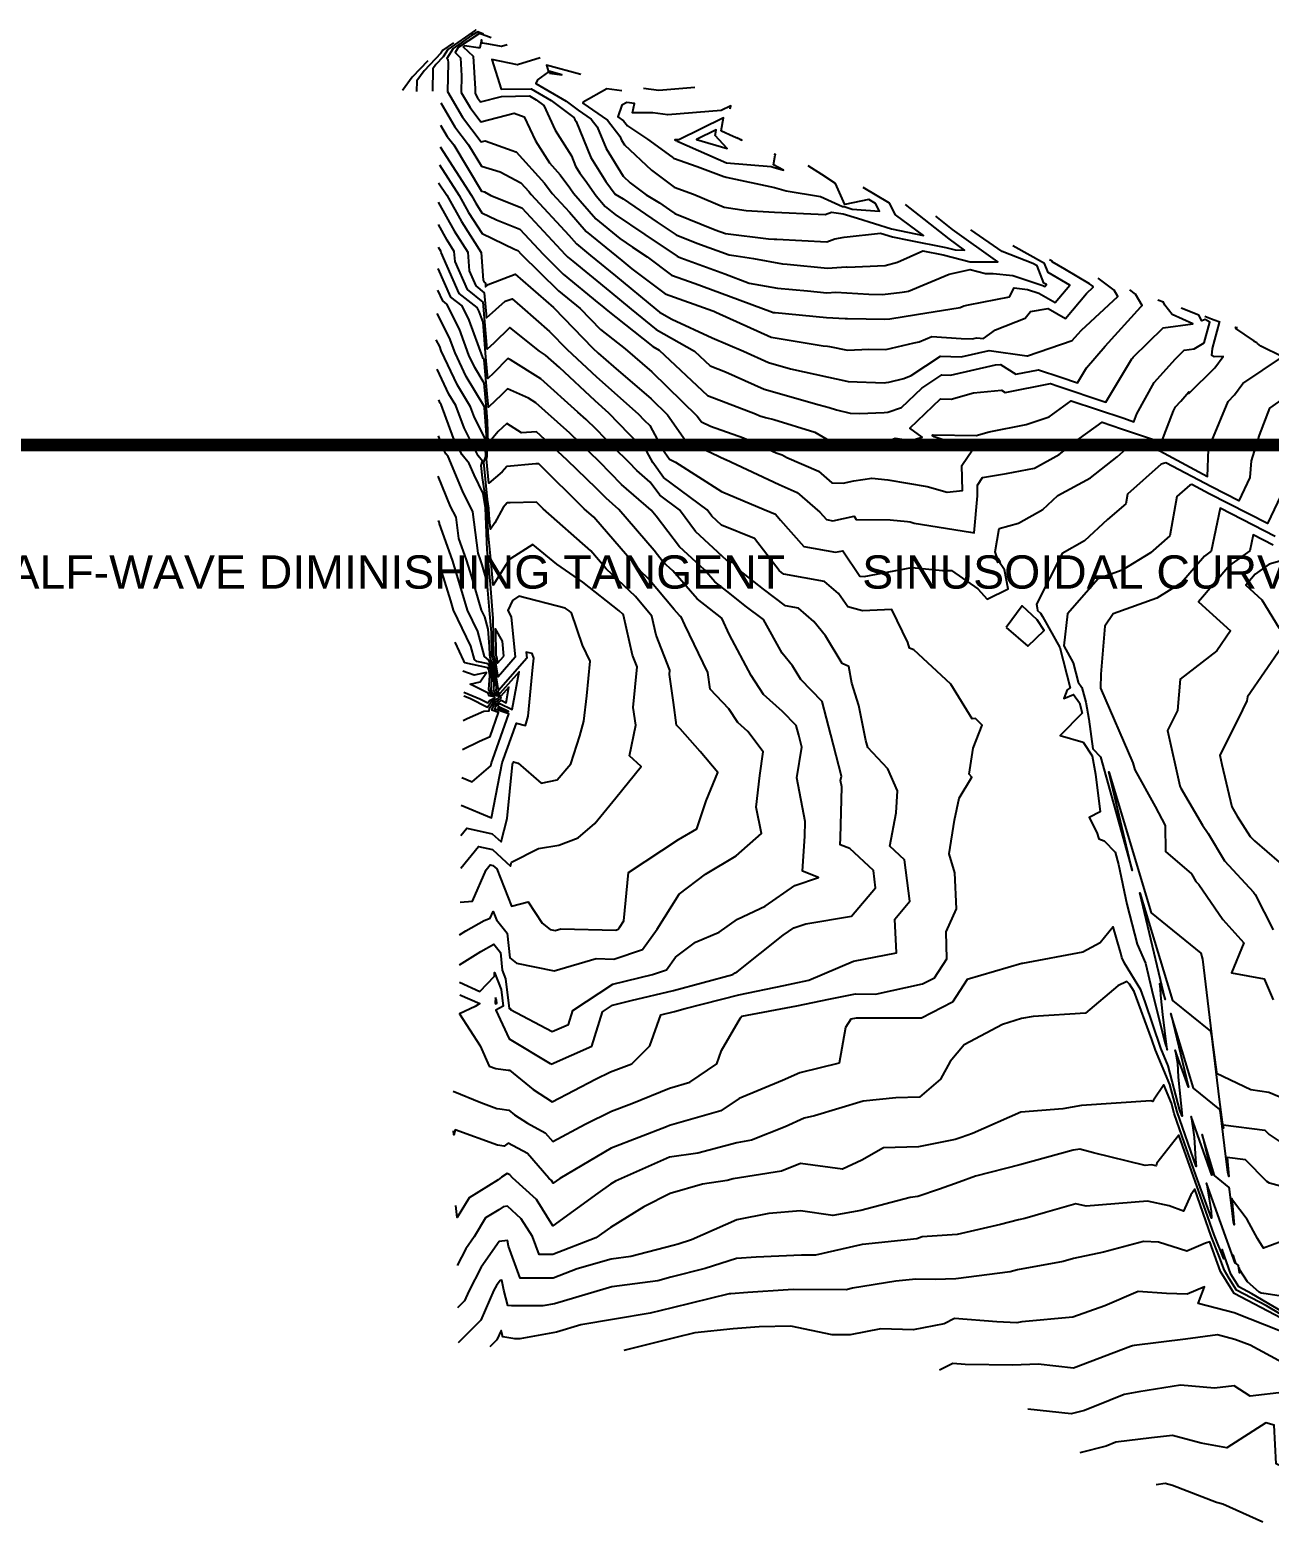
# Model space of a CAD drawing. Header units: feet. Extents: x 1000000 to 1065123, y 992134 to 1008392.
# Drawn here: x 1061783 to 1063274, y 996080 to 997889 of the extents above; entities that cross this region are included whole.
import ezdxf

# ---------------------------------------------------------------- set-up
doc = ezdxf.new("R2010")
doc.units = ezdxf.units.FT
doc.header["$LTSCALE"] = 40
doc.header["$MEASUREMENT"] = 0
doc.layers.add('C-TOPO', color=243, linetype='Continuous')
doc.styles.get("Standard").update_dxf_attribs({"font": 'arial.ttf'})

msp = doc.modelspace()

# ---------------------------------------------------------------- linework, layer by layer
at = {"const_width": 15}
msp.add_lwpolyline([(1063606.4, 997276.8), (1063606.4, 997389.9), (1056903.7, 997389.9), (1056903.7, 997276.8)], dxfattribs=at)
at = {"layer": 'C-TOPO', "color": 243, "linetype": 'Continuous', "lineweight": -3}
for points, elevation in [([(1062319.4, 997888.7), (1062319.1, 997888.8), (1062318.7, 997888.6), (1062285.5, 997865.6), (1062279.7, 997856.6), (1062270.9, 997847.4), (1062267.2, 997842.2), (1062266.9, 997815.3)], 840), ([(1062328.5, 997884), (1062321.3, 997886.8), (1062314, 997882.1), (1062291.7, 997866.6), (1062284.1, 997854.8), (1062285.4, 997853.6), (1062285.7, 997849.3), (1062284.8, 997814.9), (1062302.9, 997784.2), (1062325.7, 997754.6), (1062330.4, 997755.8), (1062363, 997743.8), (1062367.2, 997742.5), (1062367.6, 997742.3), (1062401.7, 997704.8), (1062410.8, 997692.3), (1062431.7, 997669.8), (1062451.8, 997646.6), (1062488.5, 997616.9), (1062494.6, 997611.8), (1062506.7, 997601.8), (1062546.8, 997571.8), (1062604.1, 997551.3), (1062605.5, 997550.6), (1062607.9, 997549.6), (1062674.4, 997519.7), (1062736.8, 997509.1), (1062742.3, 997508.5), (1062744.4, 997508.4), (1062766.4, 997504), (1062791.7, 997505.1), (1062812.3, 997504.6), (1062846.6, 997512.6), (1062852.5, 997514), (1062867.6, 997520.2), (1062903.1, 997518), (1062916.1, 997517.5), (1062921.8, 997518.8), (1062929.7, 997517.7), (1062944.1, 997528.4), (1062980.1, 997542.2), (1062986.3, 997550.4), (1063007.8, 997554.1), (1063028.5, 997542), (1063053.9, 997572.2), (1063061.9, 997579.6), (1063061.3, 997580.7), (1063057.5, 997583.6), (1063027.6, 997601.3), (1063012.6, 997610.1), (1063012.3, 997610.9), (1063009.2, 997612.6)], 840.5), ([(1062337.6, 997879.4), (1062323.6, 997884.8), (1062309.3, 997875.5), (1062297.9, 997867.7), (1062294.1, 997861.7), (1062300.6, 997855.5), (1062302, 997833.7), (1062301.5, 997813.7), (1062312.1, 997795.8), (1062325.3, 997778.6), (1062365.1, 997788.9), (1062377.4, 997784.3), (1062390.8, 997755.5), (1062407.6, 997729.1), (1062420.5, 997714.9), (1062432, 997698.9), (1062436.4, 997692.7), (1062463.3, 997661.7), (1062492.3, 997638.2), (1062507.5, 997627.8), (1062525.2, 997616), (1062554.4, 997594.2), (1062583, 997583.9), (1062612.1, 997573.2), (1062676.2, 997549.4), (1062676.3, 997549.3), (1062679.3, 997549.1), (1062740.9, 997543.1), (1062763.4, 997542), (1062766.2, 997541.8), (1062766.4, 997541.8), (1062811, 997541), (1062817.3, 997541.7), (1062849.2, 997546.8), (1062901.6, 997555.3), (1062906, 997557.1), (1062912, 997558.4), (1062961.1, 997568.2), (1062966.9, 997578.7), (1062982.9, 997577), (1062996.6, 997572.6), (1063016, 997561.2), (1063033.6, 997582.1), (1063007.6, 997597.2), (1063003.3, 997608.2), (1062965, 997629.3)], 841), ([(1062356.8, 997871), (1062350.1, 997868.9), (1062339.1, 997871.2), (1062332.3, 997872.3), (1062326.9, 997873.2), (1062326, 997877), (1062323.8, 997867.4), (1062323.9, 997867.4), (1062323.8, 997867.3), (1062321.8, 997867.5), (1062305.6, 997869.7), (1062304.6, 997869), (1062304.2, 997868.8), (1062304, 997868.6), (1062315.8, 997857.4), (1062318.4, 997818), (1062318.3, 997812.4), (1062321.2, 997807.5), (1062324.9, 997802.6), (1062350.1, 997809.1), (1062383.5, 997809.7), (1062391.5, 997805), (1062400.7, 997798.2), (1062414.5, 997768.4), (1062434, 997737.7), (1062439.1, 997725.2), (1062444.4, 997716.7), (1062450.7, 997708.3), (1062463.8, 997689.5), (1062474.8, 997676.8), (1062486.7, 997667.2), (1062522.4, 997642.8), (1062561.4, 997616.8), (1062562.8, 997616.2), (1062565.8, 997615.1), (1062618.8, 997595.5), (1062648.1, 997584.6), (1062682.1, 997578.6), (1062718.3, 997575.3), (1062741.5, 997573), (1062752.1, 997573.7), (1062765.4, 997572.9), (1062791.7, 997571.1), (1062808.3, 997570.8), (1062832.1, 997573.5), (1062834.9, 997574), (1062839.6, 997574.7), (1062888.7, 997595.1), (1062914, 997600.8), (1062932.3, 997596.1), (1062941.4, 997596), (1062965, 997593.5), (1063001.4, 997581.7), (1063003.5, 997580.5), (1063005.5, 997582.8), (1063002.6, 997584.4), (1062994.3, 997605.4), (1062989.3, 997608.2), (1062952.2, 997622.5), (1062914.7, 997648.6)], 841.5), ([(1062292.4, 997873.6), (1062279.2, 997864.5), (1062277, 997861.1), (1062256.8, 997839.7), (1062248, 997827.7), (1062247.8, 997815.1)], 839.5), ([(1062261.4, 997851.9), (1062242.6, 997832.1), (1062230.8, 997816)], 839), ([(1062396.3, 997855.3), (1062369.4, 997846.9), (1062338.3, 997853.3), (1062349.6, 997817.7), (1062385.5, 997818.3), (1062409.7, 997804.1), (1062437.1, 997783.6), (1062438.2, 997781.2), (1062439.8, 997778.7), (1062457.5, 997735.7), (1062475.4, 997706.6), (1062486.9, 997691.3), (1062496.3, 997685.7), (1062537.2, 997657.8), (1062560.1, 997642.6), (1062584.9, 997632.4), (1062623.8, 997618.4), (1062632.1, 997617.4), (1062653, 997614), (1062687.9, 997607.8), (1062693.8, 997607.2), (1062742.2, 997602.4), (1062764.5, 997603.9), (1062764.7, 997603.9), (1062766.3, 997603.8), (1062811.4, 997605.6), (1062826.5, 997609.6), (1062856.7, 997623.5), (1062881.5, 997618.5), (1062914, 997610.2), (1062946.9, 997610), (1062892.6, 997649), (1062872.5, 997664.9)], 842), ([(1062445.4, 997835.5), (1062404.2, 997846.7), (1062406.6, 997838.6), (1062393.3, 997829.1), (1062391.4, 997824.6), (1062427.8, 997803.2), (1062442.4, 997792.3), (1062458, 997781.5), (1062465.1, 997772.3), (1062475.9, 997746.2), (1062496.3, 997713), (1062504.6, 997705.2), (1062524.1, 997690.5), (1062540.1, 997681), (1062552.1, 997672.8), (1062558.7, 997668.3), (1062607.1, 997648.6), (1062619.6, 997644.1), (1062671, 997637.9), (1062678, 997637.5), (1062681.1, 997637.3), (1062741.3, 997634.1), (1062750.8, 997637.7), (1062762.3, 997639.9), (1062806.1, 997644.6), (1062820.2, 997640.1), (1062840.1, 997636.1), (1062884.5, 997627.2), (1062895.7, 997624.4), (1062907, 997624.3), (1062888.4, 997637.7), (1062836, 997679.2)], 842.5), ([(1062494.7, 997815.8), (1062476.5, 997818.2), (1062448.2, 997802.1), (1062447.8, 997801), (1062477.4, 997780.6), (1062492.3, 997761.4), (1062494.3, 997756.6), (1062498, 997750.7), (1062530.3, 997720.3), (1062557.6, 997699.7), (1062581, 997691.3), (1062618, 997675.7), (1062644.2, 997671.7), (1062678.5, 997669.8), (1062730.9, 997667.5), (1062739.4, 997667), (1062746.9, 997670), (1062760.9, 997668), (1062778.1, 997662.7), (1062819.3, 997649.6), (1062857.8, 997641.9), (1062824.1, 997666.7), (1062816.6, 997680.7), (1062784.9, 997699.3)], 843), ([(1062520.9, 997819.1), (1062539.1, 997816.7), (1062582.4, 997820.2)], 843), ([(1062276.8, 997801.3), (1062293.8, 997772.6), (1062310.3, 997751), (1062325.9, 997725.3), (1062348.4, 997718.3), (1062373.4, 997705.1), (1062382.9, 997694.7), (1062385.5, 997691.2), (1062431.1, 997642.2), (1062440.3, 997631.6), (1062457.1, 997617.9), (1062487.3, 997593.1), (1062535.7, 997553), (1062539.9, 997549.7), (1062555, 997541.1), (1062603.5, 997518.8), (1062641.2, 997502.5), (1062671, 997489), (1062697.8, 997481.4), (1062743.3, 997471.4), (1062762, 997467.3), (1062767, 997466.2), (1062810.7, 997464.7), (1062812.6, 997464.8), (1062816, 997465.3), (1062833.9, 997469.7), (1062843, 997473.4), (1062878.1, 997496.6), (1062903, 997495.7), (1062936.5, 997503.3), (1062981.8, 997497.1), (1062982, 997497), (1062982.1, 997497), (1062982.6, 997496.9), (1063036.7, 997515.6), (1063043.3, 997523.3), (1063047.6, 997528), (1063091.3, 997568.6), (1063086.9, 997576), (1063067.9, 997590.5)], 840), ([(1062625.2, 997794.1), (1062625.9, 997797.6), (1062614.1, 997791.9), (1062550.2, 997786.8), (1062532.1, 997789.1), (1062507.4, 997789.2), (1062510, 997800.7), (1062500.6, 997801.9), (1062494.6, 997798.5), (1062489.9, 997784.5), (1062496.8, 997779.7), (1062501.5, 997773.6), (1062525.5, 997757.6), (1062554.9, 997736.5), (1062556, 997735.4), (1062556.7, 997734.9), (1062585.4, 997724.7), (1062617.3, 997712.9), (1062618.9, 997712.2), (1062620.3, 997712), (1062678.4, 997699.6), (1062692.4, 997695.5), (1062733.7, 997688.8), (1062760.4, 997676.7), (1062762.1, 997676.5), (1062771.8, 997673.5), (1062804.8, 997671.1), (1062799.9, 997680.4), (1062791.8, 997685.1), (1062763.1, 997679.2), (1062751.7, 997704.4), (1062735.5, 997715.1), (1062718.9, 997725.7)], 843.5), ([(1062276.6, 997774.6), (1062284.7, 997760.9), (1062292.5, 997750.7), (1062326.1, 997695.2), (1062329.5, 997694.1), (1062337.3, 997690), (1062374.3, 997675), (1062426.5, 997618.9), (1062429.8, 997615.7), (1062435.6, 997610.9), (1062480.1, 997574.3), (1062505.9, 997553), (1062535.9, 997528.9), (1062582.2, 997502.7), (1062601, 997485.1), (1062619.6, 997478), (1062665.8, 997457), (1062732.2, 997438.1), (1062744.2, 997435.1), (1062753.1, 997432), (1062769.4, 997428.3), (1062780.7, 997427.9), (1062810.3, 997428.8), (1062814.6, 997429.5), (1062831.1, 997434.8), (1062855.8, 997458.3), (1062879.9, 997474.2), (1062890, 997473.9), (1062944.4, 997486.3), (1062950.3, 997486.8), (1062968.9, 997475), (1062996.2, 997480.4), (1063022.9, 997471.3), (1063043, 997464.6), (1063053.9, 997482.8), (1063076.1, 997508.7), (1063119, 997555.9), (1063120.7, 997557.6), (1063112.6, 997571.3), (1063106, 997576.3)], 839.5), ([(1062633, 997759.7), (1062639.2, 997756.3), (1062628.8, 997760.9), (1062614.5, 997767.1), (1062614.2, 997767.5), (1062617, 997783.2), (1062563.4, 997757), (1062561.2, 997756.9), (1062560.6, 997757), (1062558.7, 997757), (1062560.3, 997755.9), (1062561.4, 997755.1), (1062563.5, 997754.3), (1062620.7, 997729.2), (1062674.2, 997724.6), (1062676.9, 997724), (1062689.2, 997720.4), (1062677.4, 997726.6), (1062679.3, 997738.2), (1062679.5, 997739), (1062677.9, 997739.7)], 844), ([(1062276.3, 997748.4), (1062313.9, 997689.9), (1062319.1, 997680.7), (1062326.5, 997669.1), (1062344.1, 997660.8), (1062372, 997649.4), (1062400.2, 997619.2), (1062424.1, 997595.4), (1062467.2, 997560.1), (1062472.8, 997555.6), (1062476, 997552.9), (1062532, 997508.1), (1062539.8, 997503.7), (1062598, 997449.5), (1062655.7, 997427.3), (1062660.6, 997425), (1062667.7, 997423), (1062677.8, 997420.5), (1062726.9, 997405.4), (1062746, 997394.2), (1062755.8, 997389.3), (1062771.4, 997388.8), (1062788.5, 997390.9), (1062806.9, 997391.3), (1062823.6, 997398), (1062842.4, 997395.4), (1062856.1, 997399.4), (1062841.3, 997410.1), (1062878.2, 997445.2), (1062890.8, 997445), (1062917.7, 997452.5), (1062951.6, 997455.7), (1062955.9, 997453), (1063010.3, 997463.8), (1063019.5, 997460.7), (1063077, 997441.4), (1063108.4, 997493.5), (1063109, 997494.2), (1063110.1, 997495.5), (1063146, 997530.9), (1063181.7, 997535.6), (1063157, 997546.9), (1063148, 997558), (1063146.3, 997561.5), (1063139.5, 997564.1)], 839), ([(1062275.3, 997726.8), (1062298.9, 997690), (1062310.4, 997669.6), (1062326.8, 997644), (1062365.8, 997625.4), (1062369.8, 997623.8), (1062373.8, 997619.5), (1062418.5, 997575.2), (1062444.5, 997553.9), (1062469, 997528.7), (1062498.6, 997505.3), (1062530.7, 997477.9), (1062585.5, 997424.6), (1062590.4, 997417.6), (1062601.3, 997412.5), (1062641.1, 997398.4), (1062680.3, 997380.4), (1062687.7, 997378.1), (1062693.4, 997374.8), (1062731.4, 997358.4), (1062747.5, 997344.4), (1062761, 997343.8), (1062773.9, 997346.8), (1062795.4, 997349.8), (1062814.8, 997348.1), (1062862, 997340.1), (1062886.3, 997333.2), (1062904.5, 997335.1), (1062903.8, 997365.2), (1062916.8, 997384), (1062870.3, 997399.6), (1062868.2, 997401.1), (1062869.2, 997402), (1062921.1, 997401.2), (1062936.6, 997405.5), (1062981.3, 997414.3), (1063008.8, 997423.6), (1063035.3, 997442.9), (1063098.6, 997421.9), (1063110.7, 997417.7), (1063114.5, 997427.4), (1063135.1, 997465.1), (1063160.9, 997493.5), (1063171.2, 997503.7), (1063183.5, 997505.3), (1063195.2, 997512.7), (1063202.1, 997537.5), (1063196.7, 997540.7), (1063192.5, 997539), (1063189.1, 997546), (1063167.8, 997554.2)], 838.5), ([(1062274.3, 997705.2), (1062284, 997690.1), (1062301.7, 997658.5), (1062325.6, 997621.2), (1062328, 997588.2), (1062329.1, 997585.6), (1062330.6, 997584.5), (1062330.9, 997580.1), (1062334.1, 997583), (1062366.4, 997595.1), (1062412.7, 997555), (1062412.8, 997554.9), (1062459.8, 997506.3), (1062466.2, 997500.4), (1062484.6, 997484.1), (1062530.1, 997445.2), (1062549.7, 997426.2), (1062571.3, 997395.1), (1062619.6, 997372.5), (1062619.7, 997372.4), (1062619.9, 997372.3), (1062683.9, 997342.2), (1062705.6, 997332.9), (1062733.1, 997309), (1062741.1, 997300.1), (1062748.6, 997298.7), (1062774.4, 997304.1), (1062776.8, 997300.4), (1062817.5, 997299.7), (1062838.6, 997297.9), (1062841.8, 997297.3), (1062846.5, 997296), (1062914.4, 997285.1), (1062918.7, 997284), (1062922.8, 997328.7), (1062922.5, 997341.7), (1062928.8, 997350.9), (1062957.7, 997355.4), (1062991.3, 997362.1), (1063020.8, 997378.3), (1063045.5, 997397.6), (1063072.5, 997417.2), (1063095.9, 997409.4), (1063143.9, 997393.2), (1063158.6, 997431.1), (1063161, 997435.6), (1063167.4, 997442.5), (1063176.8, 997453.9), (1063177, 997451.6), (1063208.2, 997482.7), (1063218.1, 997496.4), (1063207.3, 997495.9), (1063204.4, 997497.3), (1063205.3, 997505.7), (1063213.9, 997537.1), (1063214, 997537.5), (1063207.3, 997540), (1063204.3, 997541.1), (1063196.1, 997544.3)], 838), ([(1062273.7, 997681.9), (1062293.1, 997647.4), (1062309.4, 997621.8), (1062311, 997599.2), (1062319.1, 997581.2), (1062329.3, 997573), (1062331.9, 997542.6), (1062354.3, 997562.6), (1062362.8, 997565.8), (1062375, 997555.2), (1062407.9, 997526.5), (1062429, 997504.7), (1062464.4, 997471.7), (1062514.2, 997427.5), (1062521.8, 997419.7), (1062528.3, 997413.2), (1062543.6, 997385), (1062552.2, 997372.7), (1062559.3, 997369.3), (1062614.6, 997333.9), (1062666.1, 997312.3), (1062679.8, 997306.7), (1062685.5, 997299.3), (1062713.7, 997267.6), (1062751.7, 997260.9), (1062760.6, 997262.7), (1062781.2, 997231.9), (1062786.2, 997231.8), (1062843.6, 997242.6), (1062880.7, 997239.1), (1062891.2, 997239.1), (1062923.1, 997216.9), (1062934.1, 997204.3), (1062959.7, 997216.8), (1062955.3, 997239.6), (1062947.3, 997251), (1062944, 997261.4), (1062948.7, 997289.3), (1062972, 997295.7), (1063001.2, 997312.3), (1063019.2, 997328.9), (1063058.5, 997350.5), (1063090.5, 997375.5), (1063108.6, 997391.8), (1063111.4, 997392.5), (1063142, 997382.9), (1063199.4, 997351.9), (1063200.7, 997384.8), (1063204.5, 997395), (1063224.2, 997442.3), (1063232, 997450.1), (1063241.8, 997463.8), (1063289.5, 997495.9), (1063263.5, 997508.5), (1063259.3, 997511.9), (1063258.8, 997512.5), (1063255.5, 997514.4), (1063254.6, 997515.5), (1063233.5, 997530.1), (1063233.6, 997530.6), (1063233, 997531.6), (1063235.5, 997531.1)], 837.5), ([(1062291.9, 996612.7), (1062325.2, 996599.1), (1062344.2, 996591.9), (1062348, 996591.5), (1062358.7, 996590), (1062365.6, 996584.3), (1062381.3, 996574.2), (1062402.4, 996562.8), (1062411.7, 996552.3), (1062450.5, 996572.9), (1062482.2, 996588.8), (1062506.8, 996598), (1062552.1, 996616.5), (1062576.5, 996623.6), (1062609, 996645.5), (1062614.8, 996661.8), (1062637.6, 996700.9), (1062639.2, 996703), (1062705.1, 996715.3), (1062743.8, 996723.5), (1062775.7, 996729.7), (1062799.9, 996729.6), (1062856.3, 996741.7), (1062871, 996749.2), (1062885.6, 996771.9), (1062884.9, 996804.5), (1062897.3, 996831.9), (1062895.4, 996875.2), (1062888.4, 996898.1), (1062894.8, 996938.8), (1062900.6, 996965.3), (1062916, 996990.2), (1062912.6, 996994.1), (1062917.6, 997025.2), (1062928.4, 997052.8), (1062920.4, 997061.1), (1062916.2, 997060.5), (1062890.4, 997102.3), (1062846.2, 997143.5), (1062840.8, 997145.6), (1062838.9, 997152.3), (1062819.4, 997192), (1062784.2, 997190.4), (1062766.6, 997195.1), (1062755.3, 997211.2), (1062738.5, 997225.7), (1062689.5, 997234.5), (1062686.9, 997236.4), (1062684, 997238.7), (1062654.4, 997277.3), (1062614.5, 997293.6), (1062603.1, 997304.1), (1062597.2, 997312), (1062545, 997350.9), (1062532, 997368.8), (1062524.8, 997382.1), (1062503.7, 997403), (1062479.1, 997428.3), (1062462.6, 997443), (1062419.7, 997483.1), (1062402.9, 997498), (1062395.8, 997502.5), (1062359.9, 997531.2), (1062340.8, 997512.3), (1062332.8, 997505.1), (1062328.1, 997561.6), (1062309.1, 997576.7), (1062294.1, 997610.3), (1062293.2, 997622.5), (1062284.4, 997636.3), (1062274, 997654.9)], 837), ([(1062299.8, 996728.6), (1062323.7, 996718), (1062318.2, 996714.6), (1062299.4, 996705.6), (1062324.2, 996667.2), (1062335.3, 996643), (1062343.3, 996640), (1062358.1, 996638.1), (1062359.4, 996637.9), (1062388, 996614.7), (1062410.8, 996599.9), (1062463, 996627.1), (1062481.1, 996636.2), (1062506.8, 996645.8), (1062528.3, 996667.2), (1062541.8, 996704.7), (1062558.2, 996708.6), (1062570.8, 996712), (1062635.5, 996728.6), (1062689.8, 996740), (1062700.9, 996742.1), (1062719.7, 996746.1), (1062773.4, 996768.9), (1062825.1, 996779), (1062823.1, 996819.6), (1062841.3, 996841.1), (1062834.9, 996890.8), (1062817.1, 996907.4), (1062824.8, 996947.3), (1062826.4, 996973.9), (1062814.8, 997000.4), (1062790.5, 997026.2), (1062788.2, 997034.3), (1062779.9, 997076.4), (1062771.4, 997103.5), (1062767.8, 997123.4), (1062759.7, 997127), (1062739.8, 997160.3), (1062725.6, 997177.5), (1062707.1, 997193.6), (1062691.8, 997196.3), (1062665, 997216.4), (1062634.9, 997240.2), (1062629, 997247.9), (1062621.1, 997251.1), (1062583.5, 997285.7), (1062564, 997311.7), (1062540.4, 997329.3), (1062528.7, 997345.3), (1062512.8, 997359.2), (1062503.1, 997369.1), (1062485.7, 997386.4), (1062463.7, 997409), (1062451.8, 997420.4), (1062441.9, 997429.3), (1062397.1, 997469.3), (1062360.6, 997492.4), (1062357.7, 997493.7), (1062340.3, 997476.3), (1062333.5, 997469.9), (1062331.2, 997495.5), (1062327.8, 997537.5), (1062323.1, 997550.5), (1062320.8, 997555), (1062299.1, 997572.2), (1062277.2, 997621.3), (1062277, 997623.1), (1062275.7, 997625.1), (1062274.2, 997627.9)], 836.5), ([(1062299.6, 996743.7), (1062324.1, 996732.8), (1062341.4, 996751), (1062341.6, 996755.3), (1062349.4, 996734.9), (1062351.8, 996714.8), (1062343.2, 996710.3), (1062359.3, 996675.6), (1062408.5, 996646.1), (1062409.8, 996645.4), (1062458.5, 996666.8), (1062471.3, 996708.1), (1062483.5, 996716.2), (1062506.1, 996721.6), (1062556.9, 996733.7), (1062628.2, 996753), (1062630.9, 996755.1), (1062633.6, 996756.2), (1062689, 996800.2), (1062701.8, 996809.2), (1062716, 996814.1), (1062771.1, 996823.2), (1062800, 996857.3), (1062797.4, 996878), (1062769, 996904.5), (1062757.3, 996908.9), (1062757.8, 996917.3), (1062759.5, 996978.7), (1062758, 996986.2), (1062758.9, 996991.5), (1062746.2, 997041.1), (1062735.8, 997081.4), (1062710, 997107.7), (1062700, 997124.4), (1062687.5, 997139.6), (1062665.2, 997179.8), (1062643.1, 997196.4), (1062624.5, 997211.1), (1062606.7, 997225.3), (1062594, 997239.6), (1062564, 997267.3), (1062536.1, 997304.3), (1062529.9, 997311.5), (1062494.3, 997342.5), (1062467.7, 997369.7), (1062432, 997403.9), (1062402.6, 997430.6), (1062391.4, 997440.5), (1062382.3, 997446.3), (1062357, 997457.4), (1062349.9, 997450.3), (1062334.2, 997435.5), (1062332.8, 997451.5), (1062329.2, 997492.1), (1062328.1, 997493.8), (1062327.5, 997495.2), (1062311.2, 997539.9), (1062302.5, 997557.1), (1062289.2, 997567.7), (1062273.8, 997601.9)], 836), ([(1062299.4, 996764.5), (1062325.3, 996780.7), (1062340.8, 996789.5), (1062348.7, 996779.4), (1062350.9, 996758.2), (1062354.8, 996747.8), (1062359.2, 996712.3), (1062360.4, 996712), (1062360.9, 996711), (1062411.1, 996684.6), (1062430.6, 996693.1), (1062435.7, 996709.7), (1062484, 996741.6), (1062531.8, 996753.1), (1062548.4, 996758.7), (1062559.4, 996773.8), (1062583.5, 996791.8), (1062612, 996804), (1062633.8, 996819.6), (1062667.3, 996835.3), (1062702.7, 996860.1), (1062731.2, 996869.9), (1062712.2, 996877.2), (1062714.9, 996919.3), (1062715.3, 996937.2), (1062705.1, 996989.5), (1062711.2, 997026.4), (1062707.5, 997040.9), (1062704.4, 997052.7), (1062688.1, 997069.3), (1062665.3, 997089.8), (1062650.3, 997112.5), (1062624.1, 997161.7), (1062615, 997181.4), (1062585.3, 997205), (1062555.9, 997238.3), (1062544.4, 997248.9), (1062533.7, 997263.1), (1062491.1, 997312.4), (1062475.8, 997325.8), (1062464.3, 997337.5), (1062429, 997371.4), (1062412.3, 997387.3), (1062391.9, 997405.8), (1062374.1, 997404.6), (1062356.5, 997415.7), (1062346, 997406.1), (1062334, 997391.6), (1062333.1, 997418.5), (1062331.9, 997434.2), (1062329.3, 997464), (1062317.7, 997483.1), (1062310.8, 997497.8), (1062299.3, 997529.3), (1062284.2, 997559.2), (1062279.2, 997563.2), (1062273.4, 997576.2)], 835.5), ([(1062299.6, 996800.9), (1062306.9, 996805.5), (1062329, 996818.1), (1062336.5, 996821), (1062340, 996828.9), (1062344.1, 996818.9), (1062356.8, 996802.7), (1062359.9, 996772.9), (1062368.1, 996766.7), (1062413.2, 996757.4), (1062463.7, 996772.1), (1062485.3, 996771.6), (1062519.5, 996783.1), (1062537.4, 996807.7), (1062563.9, 996849.6), (1062595.4, 996873.9), (1062632.1, 996895.6), (1062662.7, 996922.5), (1062656.4, 996954.1), (1062660.6, 996992.5), (1062664.8, 997020.8), (1062646.5, 997045.1), (1062634.2, 997056.1), (1062623.3, 997072.7), (1062600.9, 997096.1), (1062598.2, 997116.4), (1062570.5, 997173.5), (1062566.1, 997183.1), (1062564, 997184.7), (1062557.5, 997192.1), (1062526.5, 997229.3), (1062516.8, 997238.5), (1062461, 997303.1), (1062449.6, 997313.2), (1062394.8, 997367.1), (1062391.2, 997367), (1062356.5, 997364.1), (1062350.7, 997357.5), (1062334.8, 997343.9), (1062331.8, 997373.1), (1062332.8, 997375.8), (1062331.9, 997402.1), (1062329.5, 997434.4), (1062329.4, 997435.9), (1062307.4, 997472.4), (1062294.1, 997500.5), (1062287.5, 997518.7), (1062272.6, 997548)], 835), ([(1062300.2, 996840.1), (1062314.9, 996841.3), (1062331.7, 996879.1), (1062336.4, 996884.9), (1062339.7, 996884.2), (1062344.3, 996880), (1062362, 996835.1), (1062382, 996840.3), (1062398.8, 996814.8), (1062408.7, 996807.3), (1062414.6, 996806.1), (1062421.2, 996808), (1062487.6, 996806.5), (1062490.5, 996807.5), (1062492, 996809.5), (1062497.1, 996817.6), (1062502.8, 996875.8), (1062562.8, 996915.6), (1062584.8, 996928.2), (1062596, 996962), (1062610.4, 996996), (1062589.1, 997021.4), (1062564.9, 997048.5), (1062560.7, 997053), (1062557, 997080.1), (1062552.1, 997113.8), (1062552.6, 997119), (1062536.1, 997161), (1062530.9, 997184.1), (1062511.2, 997207.8), (1062476, 997241.1), (1062457.6, 997262.4), (1062400.1, 997313.2), (1062391.9, 997321.2), (1062360.3, 997320.4), (1062356.6, 997320.1), (1062351.8, 997314.7), (1062342.1, 997296.1), (1062336.9, 997288.7), (1062335.2, 997305.5), (1062334.8, 997313.8), (1062333.2, 997324.1), (1062328.7, 997369.2), (1062331.1, 997376.1), (1062330.8, 997385.8), (1062329.8, 997398.5), (1062317.5, 997422.8), (1062312.7, 997435.7), (1062297, 997461.7), (1062277.4, 997503.2), (1062275.6, 997508.2), (1062271.5, 997516.2)], 834.5), ([(1062301.1, 996880.8), (1062322.3, 996906.9), (1062339.1, 996903.3), (1062360.9, 996883.3), (1062362.1, 996888), (1062394.5, 996904.5), (1062419.1, 996908.7), (1062442.1, 996917.5), (1062462.3, 996934.5), (1062487.5, 996965.4), (1062517.8, 997003), (1062504, 997016.1), (1062511.5, 997052.8), (1062508.4, 997074.1), (1062513.2, 997123), (1062507.7, 997137), (1062496.9, 997185.1), (1062495.9, 997186.3), (1062491.5, 997190.5), (1062447.7, 997224.8), (1062416.5, 997246.6), (1062387.8, 997270.3), (1062361.2, 997253.2), (1062357.9, 997250.9), (1062355.7, 997246.1), (1062340, 997221.1), (1062337.3, 997252.6), (1062334, 997284.6), (1062332.7, 997314), (1062327, 997350.2), (1062325.5, 997365.2), (1062327.3, 997370.4), (1062322, 997376.7), (1062304.9, 997410.4), (1062295, 997437.2), (1062286.6, 997451), (1062272.4, 997481.1)], 834), ([(1062301.2, 996920.3), (1062308.2, 996928.9), (1062338.6, 996922.4), (1062349.5, 996912.4), (1062356.7, 996940.5), (1062363.4, 997005.5), (1062363.8, 997007.5), (1062364.3, 997008.9), (1062369.9, 997007.4), (1062397.6, 996983.3), (1062417.1, 996987.3), (1062433.3, 997006.3), (1062444.1, 997040.1), (1062449.2, 997057.6), (1062452.5, 997088.2), (1062456.6, 997130), (1062447.4, 997149), (1062434.3, 997188), (1062431.5, 997190.2), (1062426.7, 997193.6), (1062370.8, 997208), (1062363.1, 997202.8), (1062357.5, 997190.8), (1062361.7, 997183.2), (1062366.6, 997134.8), (1062345.8, 997111), (1062342.4, 997132.7), (1062341.3, 997134.8), (1062340.8, 997136.8), (1062340, 997181.2), (1062339.1, 997191.1), (1062336.6, 997222.5), (1062334, 997252.2), (1062332.8, 997263.6), (1062330.6, 997314.1), (1062327.9, 997331.4), (1062316.9, 997353.8), (1062311.2, 997367.5), (1062302.5, 997378), (1062292.3, 997398.1), (1062277.3, 997438.6), (1062276.3, 997440.3), (1062274.5, 997444)], 833.5), ([(1063306.3, 997457), (1063274.1, 997434.1), (1063261.4, 997401.7), (1063251.9, 997370.9), (1063250.2, 997350.6), (1063236.9, 997322.7), (1063204.1, 997339.4), (1063149.2, 997368.2), (1063143.4, 997366.7), (1063103.1, 997330.6), (1063101.1, 997319.2), (1063079.2, 997300.3), (1063051.2, 997274.6), (1063024.4, 997259.3), (1062993.6, 997198.4), (1062994.5, 997194.2), (1062995, 997190.7), (1062998.5, 997187.5), (1063001, 997183.5), (1063021.6, 997146.5), (1063034.2, 997097.6), (1063030.4, 997095.5), (1063026.5, 997085.1), (1063038.3, 997089.6), (1063045.2, 997079.6), (1063048.6, 997067.2), (1063021.9, 997040.5), (1063049.6, 997032.3), (1063060.5, 997015.9), (1063064.4, 996994), (1063070.3, 996948.6), (1063056.9, 996941.7), (1063066, 996923.9), (1063068.6, 996916.2), (1063074.9, 996913.7), (1063088.2, 996900.1), (1063092.1, 996885.3), (1063102.3, 996837.8), (1063114.6, 996789.4), (1063124.7, 996766.6), (1063132.2, 996734.2), (1063148, 996671.4), (1063149.7, 996666.5), (1063150.1, 996665.5), (1063150.9, 996662.5), (1063145.5, 996704.9), (1063143.2, 996728.3), (1063142.9, 996735.4), (1063141.8, 996742.1), (1063148.6, 996723.1), (1063117.9, 996851.3), (1063157.1, 996721.9), (1063202.8, 996684.9), (1063204.1, 996679.1), (1063213.4, 996602.7), (1063216.9, 996575.5), (1063218.6, 996568.1), (1063218.2, 996572.3), (1063268.2, 996565.9), (1063273.4, 996560.8), (1063303.8, 996540.7)], 837), ([(1062301.6, 996956.6), (1062338, 996941.4), (1062350.9, 997007.6), (1062367.9, 997055.4), (1062378.8, 997052.6), (1062382, 997063.8), (1062387.7, 997122.5), (1062388.7, 997133.5), (1062386.9, 997139), (1062379.8, 997140.6), (1062380.5, 997133.6), (1062346.4, 997094.7), (1062340.8, 997130.1), (1062339, 997133.5), (1062338.3, 997136.9), (1062337.8, 997164.4), (1062335.5, 997191.1), (1062332.8, 997224.9), (1062326.6, 997245.6), (1062324.7, 997251.9), (1062321.8, 997259.9), (1062315.4, 997309.4), (1062302.9, 997334.9), (1062285.8, 997375.9), (1062283, 997379.3), (1062279.7, 997385.8), (1062274.1, 997401)], 833), ([(1062302.2, 996989.9), (1062314.6, 996984.7), (1062337.3, 997004), (1062338, 997007.8), (1062339.5, 997012), (1062358.9, 997066.5), (1062341.9, 997072.3), (1062342.2, 997073.7), (1062343.7, 997076), (1062346.2, 997077.2), (1062348, 997078.9), (1062362.9, 997071.7), (1062371.1, 997117), (1062347.8, 997091), (1062346.3, 997092.5), (1062344.2, 997092.9), (1062343.6, 997094.4), (1062343.8, 997098.5), (1062339.3, 997127.5), (1062336.8, 997132.2), (1062335.8, 997137), (1062335.6, 997147.5), (1062333.8, 997168.5), (1062329.8, 997183.3), (1062326, 997191.1), (1062314.1, 997231.2), (1062307.8, 997251.6), (1062298.6, 997277.4), (1062295.3, 997302.9), (1062288.8, 997316), (1062273.8, 997352.2)], 832.5), ([(1063295.5, 997345.8), (1063271.6, 997295.5), (1063201.5, 997331.1), (1063180.4, 997342.2), (1063178.1, 997341.6), (1063162.6, 997327.7), (1063154.2, 997280.5), (1063130.6, 997260.2), (1063096.5, 997239.3), (1063067.9, 997228.9), (1063031.1, 997186.7), (1063026.3, 997148.2), (1063037.6, 997127.8), (1063043.6, 997104.7), (1063048.1, 997098.1), (1063053, 997080.4), (1063056.7, 997060.1), (1063061.3, 997024.3), (1063070.7, 997014.7), (1063108.7, 996878.3), (1063080.5, 996996.6), (1063131.7, 996827.2), (1063191.5, 996778.8), (1063193.2, 996771.3), (1063205.3, 996671.2), (1063210, 996635.7), (1063210.2, 996634.6), (1063251.5, 996614.6), (1063273.3, 996611.7), (1063300.8, 996599.8)], 836.5), ([(1062302.9, 997023.8), (1062323.4, 997033.5), (1062336.2, 997039.2), (1062346.5, 997068.2), (1062338.4, 997071), (1062339, 997073.5), (1062341.7, 997077.6), (1062346.1, 997079.8), (1062349.4, 997082.9), (1062355.6, 997079.9), (1062358.9, 997098.7), (1062349.3, 997087.9), (1062346.1, 997091), (1062342, 997091.7), (1062340.7, 997094.9), (1062341.2, 997103.3), (1062337.7, 997125), (1062334.6, 997131), (1062334.5, 997131.5), (1062329.7, 997135.6), (1062321.4, 997165.6), (1062309.2, 997191.2), (1062301.6, 997216.8), (1062290.9, 997251.2), (1062275.3, 997295), (1062275.2, 997296.4), (1062274.8, 997297.1), (1062274, 997299)], 832), ([(1063280.8, 997279.7), (1063214.6, 997313.9), (1063203.8, 997262.1), (1063195.6, 997256.2), (1063168.1, 997223.9), (1063138.4, 997205.6), (1063085.7, 997186.6), (1063076, 997171.8), (1063071.1, 997114.1), (1063070.7, 997097.5), (1063109.6, 997007.6), (1063111.9, 996999.2), (1063136.3, 996954.9), (1063148.6, 996932.2), (1063149, 996901), (1063180, 996874), (1063185.4, 996864.9), (1063189, 996861.1), (1063217.9, 996819.1), (1063243, 996791.3), (1063228.3, 996755), (1063267.4, 996747.9), (1063278.2, 996722.6)], 836), ([(1063278.3, 997269.2), (1063254.1, 997281.7), (1063250.1, 997262.7), (1063226.2, 997245.3), (1063188.4, 997201.1), (1063226.9, 997166.5), (1063210.6, 997142.4), (1063166.3, 997108.2), (1063163.3, 997070.5), (1063151.2, 997046.5), (1063166, 996980.1), (1063166.4, 996978.6), (1063166.7, 996978), (1063167.2, 996977.1), (1063193.4, 996932.8), (1063200, 996922.6), (1063219.6, 996889.9), (1063254.5, 996852.1), (1063255.3, 996850.9), (1063256.6, 996849.4), (1063278.5, 996806.6)], 835.5), ([(1063291.9, 997251.9), (1063273.6, 997246.7), (1063256.8, 997234.5), (1063245.3, 997221.1), (1063264.8, 997203.6), (1063285.5, 997169.7)], 835), ([(1062303.8, 997058.5), (1062308.7, 997060.9), (1062328.8, 997069.7), (1062335, 997070.1), (1062335.7, 997073.4), (1062339.6, 997079.3), (1062346, 997082.5), (1062349.7, 997085.9), (1062346, 997089.4), (1062339.7, 997090.5), (1062337.7, 997095.3), (1062338.5, 997108), (1062336.2, 997122.4), (1062334.1, 997126.5), (1062320.4, 997129.4), (1062317.5, 997131.9), (1062313.1, 997148), (1062292.4, 997191.3), (1062289.1, 997202.4), (1062278.3, 997237.3), (1062277.1, 997238.1)], 831.5), ([(1062304.7, 997088.3), (1062311.9, 997085.4), (1062333.2, 997074.5), (1062337.5, 997081), (1062345.9, 997085.2), (1062347.3, 997086.5), (1062345.9, 997087.8), (1062337.5, 997089.4), (1062334.8, 997095.8), (1062335.8, 997112.8), (1062334.7, 997119.8), (1062333.6, 997121.8), (1062305.7, 997127.8), (1062305.3, 997128.2), (1062304.7, 997130.3), (1062294.1, 997152.7)], 831), ([(1063288.2, 997146.5), (1063247.6, 997087.1), (1063246.8, 997082.1), (1063236.1, 997060.4), (1063214.2, 997016.9), (1063216.7, 997005.7), (1063228.6, 996954.6), (1063235.2, 996943.5), (1063250.8, 996919.2), (1063255.7, 996913.7), (1063285.4, 996888)], 835), ([(1062304.5, 997092.5), (1062324.1, 997084.6), (1062333.5, 997079.8), (1062335.4, 997082.7), (1062342, 997085.9), (1062341.2, 997087.1), (1062335.2, 997088.2), (1062333.9, 997091.2), (1062312.4, 997102.4), (1062324.5, 997105.1), (1062331.8, 997116.3), (1062316.9, 997112.9), (1062303.5, 997118)], 830.5), ([(1063307.6, 996492.9), (1063273.8, 996502.1), (1063270.9, 996504.1), (1063244.9, 996530), (1063223, 996532.8), (1063225, 996510.2), (1063223.9, 996515.3), (1063221.4, 996534.1), (1063215, 996587), (1063214.1, 996590.9), (1063182.5, 996616.5), (1063155.4, 996706), (1063176.6, 996617.4), (1063160.6, 996662.1), (1063163.1, 996646.3), (1063164.1, 996629.7), (1063168.7, 996582.7), (1063166.2, 996589.7), (1063152, 996643.2), (1063143.1, 996664.4), (1063124.4, 996720.3), (1063119.1, 996734.7), (1063099.6, 996766.6), (1063096.4, 996773.6), (1063095.2, 996778.6), (1063093.8, 996782.8), (1063086, 996810.2), (1063070.1, 996791.2), (1063049.2, 996780.1), (1062976.6, 996766.3), (1062976.1, 996766.3), (1062975.9, 996766.2), (1062910.2, 996747), (1062892.7, 996719.8), (1062855.3, 996700.7), (1062854.1, 996700.4), (1062776.5, 996700.6), (1062770.2, 996699.4), (1062763.8, 996689.4), (1062756.4, 996646.6), (1062708.9, 996634.8), (1062687.9, 996625.5), (1062635.9, 996604), (1062614, 996589.3), (1062552.2, 996571.3), (1062548.3, 996569.7), (1062481.9, 996544.4), (1062420, 996507.7), (1062412.1, 996502), (1062410.1, 996505.4), (1062407, 996508.1), (1062381.1, 996537.6), (1062357.8, 996550.1), (1062353, 996546.7), (1062345.1, 996547.8), (1062294.2, 996566.2), (1062292.5, 996560.1), (1062292.1, 996565.1)], 837.5), ([(1063288.5, 996431.9), (1063266.6, 996423.9), (1063259.4, 996435.4), (1063247.2, 996458.6), (1063229.3, 996481.5), (1063228.6, 996483.7), (1063231.5, 996452.2), (1063230.8, 996455.1), (1063229.5, 996465.5), (1063225.9, 996494.8), (1063225.4, 996497), (1063207.9, 996511.2), (1063192.9, 996560.7), (1063204.6, 996511.6), (1063179.5, 996582.2), (1063183.4, 996557.3), (1063184.9, 996531.1), (1063185.8, 996522), (1063162.8, 996587.8), (1063154, 996620.8), (1063136.6, 996662.2), (1063132.4, 996674.9), (1063111.1, 996732.6), (1063105.7, 996741.4), (1063102.1, 996744.7), (1063091.4, 996739.3), (1063052.4, 996706.6), (1062989.7, 996702.5), (1062975.4, 996700.1), (1062952.7, 996693), (1062906.6, 996668.6), (1062889.9, 996648.4), (1062878.2, 996627.2), (1062852.9, 996605.5), (1062824.2, 996604.9), (1062785.1, 996600.9), (1062726.6, 996583.2), (1062713.9, 996580.1), (1062691.3, 996570), (1062650.9, 996553.7), (1062633.1, 996550.8), (1062586.2, 996538), (1062552, 996533.2), (1062487.1, 996504.7), (1062481, 996500.9), (1062466, 996490.2), (1062411.7, 996451), (1062391.9, 996482.3), (1062363.1, 996508.5), (1062359.8, 996512.3), (1062356.8, 996513.9), (1062350.1, 996509.3), (1062345.9, 996506.2), (1062310.9, 996484.5), (1062296.5, 996460.7), (1062295.2, 996475.3)], 838), ([(1063303.9, 996363.7), (1063267.2, 996369.3), (1063263.8, 996370), (1063261.5, 996371.2), (1063247.3, 996383.4), (1063238, 996398.3), (1063237.3, 996400.4), (1063237.9, 996394.3), (1063237.8, 996394.9), (1063237.5, 996396.9), (1063236.8, 996402.6), (1063236.7, 996403), (1063233.3, 996405.8), (1063230.4, 996415.5), (1063232.7, 996405.9), (1063198.3, 996502.2), (1063203.7, 996468.3), (1063204.2, 996460.1), (1063187.5, 996506.2), (1063171.7, 996550.3), (1063159.3, 996585.9), (1063155.9, 996598.4), (1063146.7, 996620.4), (1063134.5, 996601.8), (1063133.5, 996600.4), (1063131.3, 996601), (1063047.6, 996595.7), (1063025.4, 996591.5), (1062974.9, 996587.6), (1062916.8, 996562), (1062903, 996557.2), (1062895.8, 996554.6), (1062851.7, 996545.7), (1062809.7, 996544.8), (1062783.6, 996529.9), (1062760.1, 996518.9), (1062709.6, 996525.7), (1062686.9, 996516.5), (1062628.5, 996507.2), (1062621.6, 996505.3), (1062591.7, 996501.1), (1062552.8, 996489.8), (1062521.1, 996473.6), (1062481.2, 996448.8), (1062463.5, 996436.2), (1062411.9, 996416.4), (1062395.2, 996416.4), (1062387.3, 996438), (1062373.8, 996459.3), (1062357.3, 996474.3), (1062351.8, 996473.8), (1062346.6, 996470), (1062330.9, 996460.3), (1062317.2, 996437.6), (1062306.9, 996423.3), (1062296.5, 996403.1)], 838.5), ([(1063303.4, 996339.5), (1063252.8, 996369.2), (1063237.2, 996377.3), (1063227.6, 996392.8), (1063217.1, 996422.3), (1063218.9, 996411), (1063207.5, 996439.9), (1063197.4, 996468.5), (1063184.4, 996504.6), (1063164.7, 996559.7), (1063138.5, 996526.2), (1063137.5, 996523), (1063132.1, 996524.2), (1063124.3, 996523.5), (1063062.1, 996538.5), (1063045.8, 996542.9), (1063043.2, 996542.7), (1063037.8, 996541.7), (1062973.6, 996524), (1062920.1, 996510.4), (1062900.6, 996503.5), (1062876.9, 996495), (1062850.7, 996485.9), (1062841.8, 996485), (1062782.4, 996469.4), (1062748.7, 996463.1), (1062709.6, 996468.7), (1062671.7, 996465.7), (1062633.1, 996457.9), (1062578.4, 996434.1), (1062562.6, 996428.9), (1062556.4, 996427.3), (1062505.6, 996414), (1062481.9, 996410.9), (1062441.2, 996399.1), (1062412.3, 996388), (1062372.6, 996388), (1062358.5, 996426.5), (1062357.1, 996433.2), (1062347.3, 996431.9), (1062325.4, 996401.2), (1062310.5, 996372.1), (1062305.5, 996360.7), (1062296.9, 996352.2)], 839), ([(1063302, 996335.9), (1063270.3, 996354.5), (1063234.3, 996373.4), (1063225.6, 996387.5), (1063219.6, 996397), (1063213.1, 996415), (1063203.9, 996438.3), (1063184, 996495), (1063179.4, 996487.9), (1063170.4, 996468.6), (1063153.3, 996474.9), (1063127.3, 996480.4), (1063053.5, 996474.3), (1063041.1, 996477.3), (1063004.3, 996466.7), (1062979.4, 996459.5), (1062971.8, 996458.2), (1062950.2, 996452.5), (1062898.2, 996440.4), (1062856.2, 996437.4), (1062849.6, 996435.1), (1062784.2, 996428.4), (1062783.8, 996428.3), (1062782.3, 996428), (1062727.7, 996415.4), (1062710.7, 996415.4), (1062656.3, 996413.3), (1062632.5, 996411.6), (1062595, 996399.3), (1062553.7, 996388.9), (1062537.9, 996384.8), (1062482.8, 996377.6), (1062465.1, 996372.4), (1062413.7, 996357), (1062399.7, 996354.4), (1062362.3, 996354.4), (1062357.6, 996355.2), (1062352.7, 996373.3), (1062350.3, 996385.5), (1062348.3, 996385.2), (1062343.9, 996379.1), (1062340.9, 996373.3), (1062325, 996337.2), (1062297.9, 996310)], 839.5), ([(1063287.9, 996339.8), (1063231.4, 996369.5), (1063229.4, 996372.8), (1063214.9, 996395.7), (1063202.1, 996431.6), (1063197, 996429.9), (1063174.4, 996420.5), (1063140.2, 996431.2), (1063122.2, 996431.8), (1063074.4, 996419), (1063038.2, 996411.4), (1063025.8, 996407.9), (1062970.8, 996398), (1062961.9, 996395.6), (1062896.4, 996386.9), (1062871.8, 996386.3), (1062848.4, 996386.7), (1062824.2, 996384.3), (1062772.4, 996375.8), (1062764.7, 996374), (1062700.8, 996374.2), (1062695, 996374), (1062646.2, 996370.6), (1062625.9, 996369.1), (1062623.9, 996368.9), (1062555.1, 996352.2), (1062529, 996345.6), (1062485.8, 996338.6), (1062445.3, 996331.8), (1062416.3, 996323.1), (1062372, 996314.8), (1062366.2, 996314.8), (1062351.5, 996317.5), (1062349.5, 996324.9), (1062344.5, 996313.6), (1062336, 996305.1)], 840), ([(1063287.3, 996324.2), (1063231.3, 996346), (1063188, 996357.4), (1063195.8, 996377.6), (1063174.9, 996368.8), (1063149.9, 996369.6), (1063116.1, 996371.7), (1063075.7, 996354.8), (1063037.3, 996341), (1062975.9, 996335.3), (1062969.9, 996334.2), (1062946, 996335.3), (1062894.9, 996339.2), (1062882.4, 996333), (1062845.2, 996325.8), (1062806.3, 996327.1), (1062769.3, 996319.9), (1062747.6, 996319.8), (1062698.1, 996330.3), (1062659.9, 996329.2), (1062628.8, 996327), (1062582.5, 996322.2), (1062559.8, 996316.7), (1062497.3, 996300.9)], 840.5), ([(1063299.7, 996280.9), (1063250.5, 996307.1), (1063232.4, 996314.1), (1063211.2, 996319.7), (1063172.8, 996314.6), (1063111.3, 996306.8), (1063109.1, 996306.4), (1063106.9, 996305.5), (1063038.3, 996279.6), (1062995.5, 996284.4), (1062965.2, 996283.3), (1062907.8, 996284.1), (1062893.1, 996285.2), (1062877.1, 996277.3)], 841), ([(1063443, 996080.3), (1063454.9, 996119.9), (1063450.2, 996130.9), (1063426.6, 996151.4), (1063416, 996157.4), (1063380.5, 996176.3), (1063357.7, 996193.7), (1063348.6, 996198), (1063348.1, 996205.8), (1063333.2, 996234.3), (1063291.9, 996250.6), (1063250.7, 996245.8), (1063231.4, 996258.3), (1063207.9, 996255.7), (1063166.7, 996259.2), (1063116.7, 996251.3), (1063099.1, 996248), (1063082.3, 996241.2), (1063051.3, 996228.9), (1063035.5, 996224.7), (1062983.2, 996230.2)], 841.5), ([(1063378.8, 996092.4), (1063352.1, 996123.8), (1063341.2, 996134.9), (1063311.1, 996150.9), (1063281.9, 996164.7), (1063279.4, 996211.1), (1063269.5, 996214), (1063222.6, 996183.8), (1063191.8, 996189.5), (1063157.3, 996198.7), (1063132.1, 996195.8), (1063088.9, 996190.6), (1063077.5, 996186), (1063045.6, 996177.7)], 842), ([(1063266, 996094.6), (1063217.9, 996116.1), (1063210, 996118.2), (1063157.4, 996138.5), (1063148.6, 996140.8), (1063137.5, 996139.5)], 842.5)]:
    msp.add_lwpolyline(points, dxfattribs=dict(at, elevation=elevation))
for points, elevation in [([(1062407.9, 997836.8), (1062422.7, 997835.1), (1062407.1, 997839.3), (1062407.9, 997836.8)], 843), ([(1062606.9, 997762.2), (1062608.1, 997768.8), (1062584.4, 997757.2), (1062621.6, 997746.3), (1062606.9, 997762.2)], 844.5), ([(1062957, 997170.3), (1062983.3, 997148.1), (1063002.7, 997166.6), (1062994.6, 997179.6), (1062976.4, 997196.3), (1062957, 997170.3)], 837.5), ([(1062352.8, 997136), (1062351, 997153.8), (1062342.7, 997168.6), (1062343.3, 997136.8), (1062343.5, 997136), (1062343.9, 997135.3), (1062345.1, 997127.3), (1062352.8, 997136)], 834), ([(1062345.8, 997074.3), (1062345.5, 997073.8), (1062345.5, 997073.6), (1062358.3, 997069.2), (1062346.6, 997074.8), (1062346.3, 997074.5), (1062345.8, 997074.3)], 833), ([(1062342.6, 996725.5), (1062342.2, 996719), (1062342.4, 996719.1), (1062342.6, 996717.8), (1062344.3, 996718.7), (1062343.9, 996722), (1062342.6, 996725.5)], 836.5)]:
    msp.add_lwpolyline(points, close=True, dxfattribs=dict(at, elevation=elevation))

# ---------------------------------------------------------------- texts
at = {"char_height": 40, "width": 1993.56, "attachment_point": 1}
for s, insert in [('SINE HALF-WAVE DIMINISHING TANGENT', (1061570.6, 997257.1)), ('SINUSOIDAL CURVES', (1062783.9, 997257.1))]:
    msp.add_mtext(s, dxfattribs=dict(at, insert=insert))

doc.saveas('drawing.dxf')
